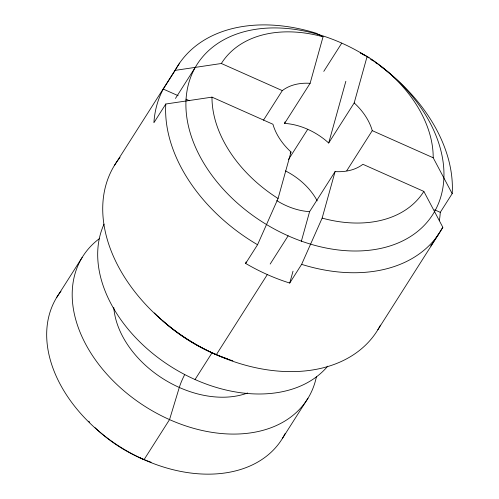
<?xml version="1.0" encoding="UTF-8"?>
<svg xmlns="http://www.w3.org/2000/svg" width="499" height="499" viewBox="0 0 499 499"><rect width="100%" height="100%" fill="white"/><g stroke="black" fill="none" stroke-linecap="round" stroke-linejoin="round"><path stroke-width="0.75" d="M431.585 244.716A155.233 108.682 32.5 0 1 430.918 245.988L442.825 227.282L423.844 191.41L362.898 164.29A55.439 38.816 32.5 0 1 335.091 171.587L322.148 218.107L301.627 264.345L289.726 283.052A155.233 108.682 32.5 0 1 245.645 263.435L246.063 261.95M365.012 55.657A155.245 108.688 32.5 0 0 360.446 52.906L367.127 56.418L354.19 102.931L328.685 143.007A55.439 38.816 32.5 0 0 284.605 123.39L285.023 121.906M245.645 263.435L257.553 244.735L278.074 198.49L291.011 151.977A55.439 38.816 32.5 0 1 272.941 124.257L212 97.137L165.811 104.01L153.91 122.717A155.233 108.682 32.5 0 1 163.273 89.072L175.174 70.371L221.356 63.498A119.76 83.844 32.5 0 1 323.046 36.789L310.11 83.314L284.605 123.39M289.726 283.052L293.038 271.15M301.309 241.41L309.586 211.67L335.091 171.587M328.685 143.007L345.851 81.293M377.83 329.783L438.378 234.555M179.615 63.099L114.34 165.587M175.467 98.434L194.286 68.874M56.643 297.547L82.148 257.472M263.484 120.178L282.303 90.618A55.439 38.816 32.5 0 1 310.11 83.314M323.776 71.376L341.746 43.139M290.175 153.287L291.011 151.977M288.497 159.524L307.727 129.303M195.053 379.514L212.056 352.793L216.304 354.727L267.314 274.575M270.177 264.052L288.148 235.815M346.755 170.727L372.26 130.644A55.439 38.816 32.5 0 0 354.19 102.931M282.49 438.284L307.995 398.208M439.37 220.577A155.233 108.682 32.5 0 0 440.28 212.343L452.181 193.643L433.201 157.765A119.76 83.844 32.5 0 0 367.133 56.406M221.356 63.498L282.303 90.618M372.26 130.644L433.201 157.765M163.273 89.072L178.149 95.696M185.94 99.164L189.483 100.742M434.61 209.823L440.28 212.343M139.795 457.733L144.043 459.666L169.548 419.59L179.303 387.455A13.311 1.977 -66 0 1 184.692 374.624M316.366 33.308L323.053 36.801M370.988 59.238A139.726 97.823 32.5 0 1 388.185 246.512A139.726 97.823 32.5 0 1 186.37 113.691A139.726 97.823 32.5 0 1 369.079 57.984M232.846 360.808A139.726 97.823 32.5 0 1 154.328 312.917M247.585 392.994A89.776 62.849 32.5 0 1 162.574 378.448A89.776 62.849 32.5 0 1 113.778 307.478M151.141 462.255A110.897 77.638 32.5 0 1 95.078 427.699M89.751 422.304A110.897 77.638 32.5 0 1 88.722 421.2M285.091 433.625A133.071 93.163 32.5 0 1 119.691 446.605A133.071 93.163 32.5 0 1 60.972 291.273M316.478 376.414A133.071 93.163 32.5 0 1 145.303 406.598A133.071 93.163 32.5 0 1 99.307 238.684M327.724 366.185A133.071 93.163 32.5 0 1 170.702 366.453A133.071 93.163 32.5 0 1 104.06 224.126M227.494 358.843A133.071 93.163 32.5 0 1 162.256 320.358M160.584 318.824A133.071 93.163 32.5 0 1 158.395 316.753M380.456 325.136A155.251 108.695 32.5 0 1 186.751 338.752A155.251 108.695 32.5 0 1 120.028 157.472M442.825 227.282A155.245 108.688 32.5 0 1 301.627 264.351M257.534 244.728A155.245 108.688 32.5 0 1 165.799 104.004M175.161 70.353A155.245 108.688 32.5 0 1 316.36 33.29M370.776 59.356A155.245 108.688 32.5 0 1 372.042 60.198M375.803 62.787A155.245 108.688 32.5 0 1 377.044 63.666M380.731 66.348A155.245 108.688 32.5 0 1 452.188 193.631M309.586 211.67A55.439 38.816 32.5 0 1 276.752 200.592M423.844 191.41A119.76 83.844 32.5 0 1 322.148 218.107M278.062 198.49A119.76 83.844 32.5 0 1 211.988 97.137M285.478 170.914A55.439 38.816 32.5 0 1 317.208 200.872"/></g></svg>
